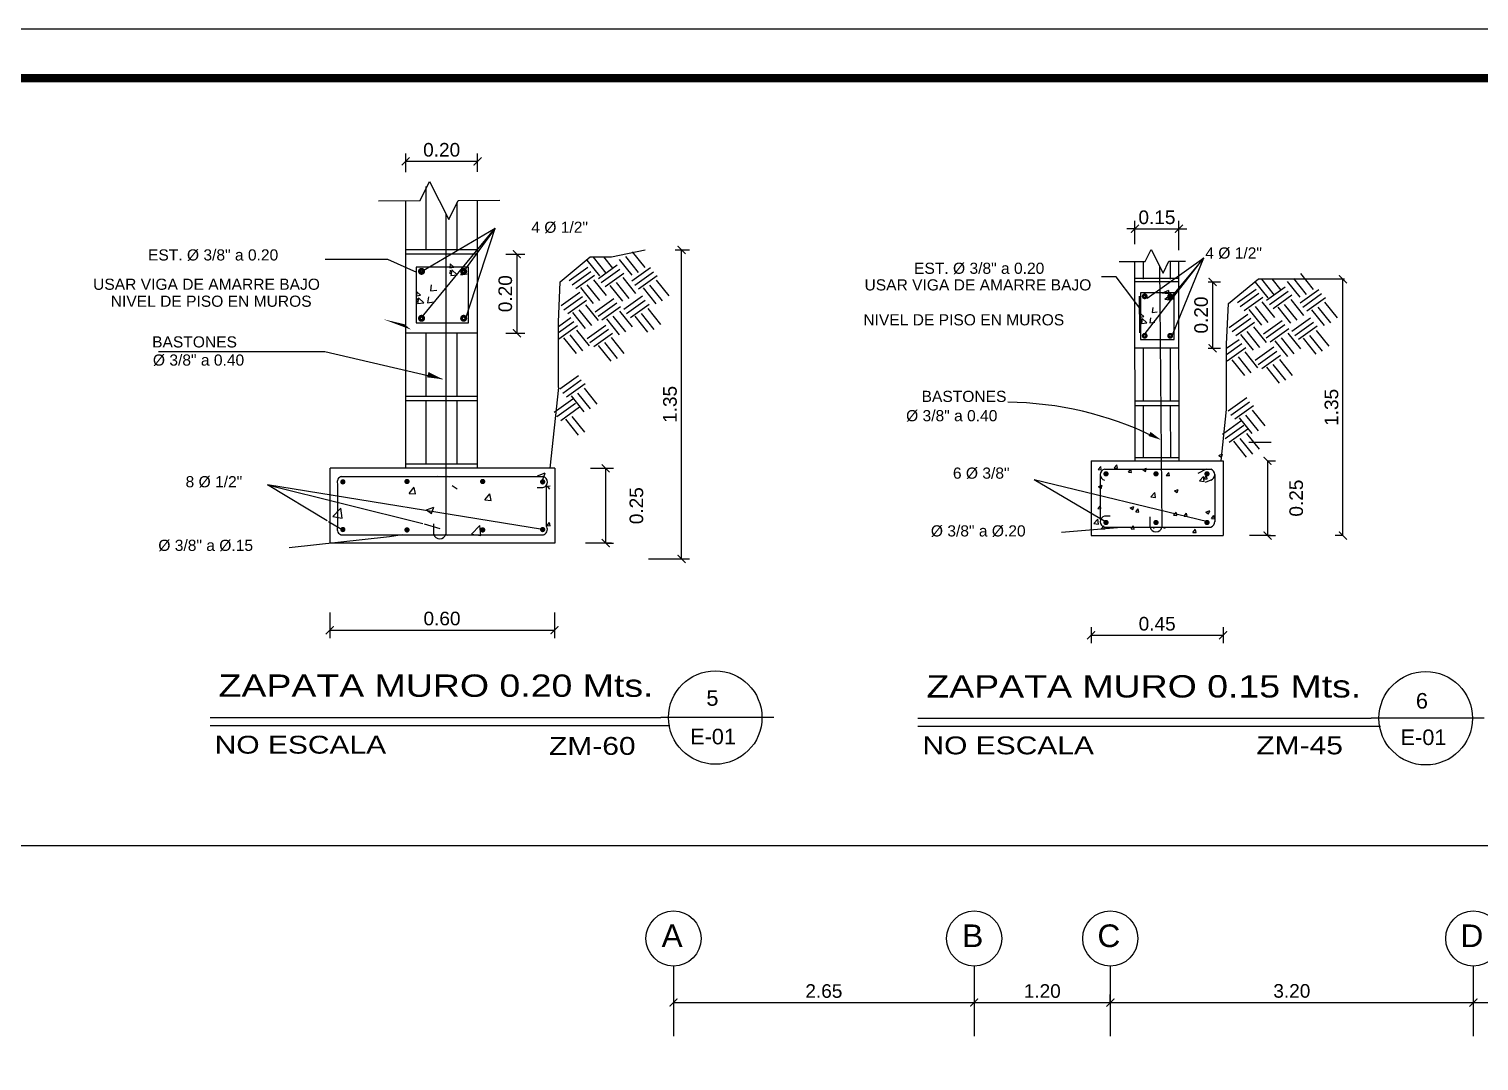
# Model space of a CAD drawing. Header units: feet. Extents: x 317 to 512, y -141 to 162.
# Drawn here: x 408.27 to 421.05, y 90.58 to 99.68 of the extents above; entities that cross this region are included whole.
import ezdxf
from ezdxf.enums import TextEntityAlignment as Align

# ---------------------------------------------------------------- set-up
doc = ezdxf.new("R2010")
doc.units = ezdxf.units.FT
doc.header["$MEASUREMENT"] = 0
for name, color, linetype in [('ACERO', 4, 'Continuous'), ('BORDE', 2, 'Continuous'), ('DIM', 10, 'Continuous'), ('MARCO', 1, 'Continuous'), ('MURO', 7, 'Continuous'), ('SIMBOLOS', 2, 'Continuous'), ('TEXTO', 2, 'Continuous'), ('TEXTOS', 3, 'Continuous'), ('TEXXT', 2, 'Continuous'), ('VENTANA', 8, 'Continuous')]:
    doc.layers.add(name, color=color, linetype=linetype)
doc.styles.add('DAMIAN', font='arial.ttf', dxfattribs={"height": 0.12})
doc.styles.add('RD80', font='arial.ttf', dxfattribs={"height": 0.1})
doc.styles.get("Standard").update_dxf_attribs({"font": 'arial.ttf'})
doc.dimstyles.new('KEILY', dxfattribs={"dimtxt": 0.12, "dimasz": 0.07, "dimexe": 0.07, "dimexo": 0.25, "dimgap": 0.04, "dimtad": 1, "dimzin": 1, "dimdsep": 46, "dimtxsty": 'Standard', "dimblk": 'ARCHTICK', "dimcen": 2.5, "dimclrd": 256, "dimclre": 256, "dimclrt": 7, "dimazin": 0, "dimtfac": 1, "dimtix": 1, "dimtmove": 2, "dimatfit": 1, "dimfxl": 0.35, "dimfxlon": 1, "dimtolj": 1, "dimtzin": 1, "dimarcsym": 0})

# ---------------------------------------------------------------- blocks, each defined once
blk = doc.blocks.new('_ArchTick')
at = {"color": 0, "linetype": 'ByBlock', "const_width": 0.15}
blk.add_lwpolyline([(-0.5, -0.5), (0.5, 0.5)], dxfattribs=at)
blk = doc.blocks.new('*D66')
at = {"layer": 'DEFPOINTS', "color": 0, "linetype": 'Continuous', "transparency": 16777216}
for p in [(410.922, 94.787), (412.903, 94.787), (412.903, 94.38)]:
    blk.add_point(p, dxfattribs=at)
at = {"layer": 'DIM', "linetype": 'Continuous', "lineweight": -2, "transparency": 16777216}
for p, q in [((410.922, 94.537), (410.922, 94.31)), ((412.903, 94.537), (412.903, 94.31)), ((410.922, 94.38), (412.903, 94.38))]:
    blk.add_line(p, q, dxfattribs=at)
at = {"layer": 'DIM', "linetype": 'Continuous', "lineweight": -2, "transparency": 16777216, "xscale": 0.07, "yscale": 0.07, "zscale": 0.07, "rotation": 180}
blk.add_blockref('_ArchTick', (410.922, 94.38), dxfattribs=at)
at = {"layer": 'DIM', "linetype": 'Continuous', "lineweight": -2, "transparency": 16777216, "xscale": 0.07, "yscale": 0.07, "zscale": 0.07}
blk.add_blockref('_ArchTick', (412.903, 94.38), dxfattribs=at)
at = {"layer": 'DIM', "color": 7, "linetype": 'Continuous', "transparency": 16777216, "insert": (411.912, 94.482), "char_height": 0.12, "attachment_point": 5}
blk.add_mtext('\\A1;0.60', dxfattribs=at)
blk = doc.blocks.new('*D67')
at = {"layer": 'DEFPOINTS', "color": 0, "linetype": 'Continuous', "transparency": 16777216}
for p in [(412.225, 97.695), (412.225, 96.998), (412.572, 96.998)]:
    blk.add_point(p, dxfattribs=at)
at = {"layer": 'DIM', "linetype": 'Continuous', "lineweight": -2, "transparency": 16777216}
for p, q in [((412.475, 97.695), (412.642, 97.695)), ((412.572, 97.695), (412.572, 96.998)), ((412.475, 96.998), (412.642, 96.998))]:
    blk.add_line(p, q, dxfattribs=at)
at = {"layer": 'DIM', "linetype": 'Continuous', "lineweight": -2, "transparency": 16777216, "xscale": 0.07, "yscale": 0.07, "zscale": 0.07}
for p, rotation in [((412.572, 97.695), 90), ((412.572, 96.998), 270)]:
    blk.add_blockref('_ArchTick', p, dxfattribs=dict(at, rotation=rotation))
at = {"layer": 'DIM', "color": 7, "linetype": 'Continuous', "transparency": 16777216, "insert": (412.47, 97.346), "char_height": 0.12, "attachment_point": 5, "rotation": 90}
blk.add_mtext('\\A1;0.20', dxfattribs=at)
blk = doc.blocks.new('*D68')
at = {"layer": 'DEFPOINTS', "color": 0, "linetype": 'Continuous', "transparency": 16777216}
for p in [(412.225, 98.513), (411.592, 98.167), (412.225, 98.169)]:
    blk.add_point(p, dxfattribs=at)
at = {"layer": 'DIM', "linetype": 'Continuous', "lineweight": -2, "transparency": 16777216}
for p, q in [((411.592, 98.417), (411.592, 98.583)), ((412.225, 98.419), (412.225, 98.583)), ((411.592, 98.513), (412.225, 98.513))]:
    blk.add_line(p, q, dxfattribs=at)
at = {"layer": 'DIM', "linetype": 'Continuous', "lineweight": -2, "transparency": 16777216, "xscale": 0.07, "yscale": 0.07, "zscale": 0.07, "rotation": 180}
blk.add_blockref('_ArchTick', (411.592, 98.513), dxfattribs=at)
at = {"layer": 'DIM', "linetype": 'Continuous', "lineweight": -2, "transparency": 16777216, "xscale": 0.07, "yscale": 0.07, "zscale": 0.07}
blk.add_blockref('_ArchTick', (412.225, 98.513), dxfattribs=at)
at = {"layer": 'DIM', "color": 7, "linetype": 'Continuous', "transparency": 16777216, "insert": (411.909, 98.614), "char_height": 0.12, "attachment_point": 5}
blk.add_mtext('\\A1;0.20', dxfattribs=at)
blk = doc.blocks.new('*D69')
at = {"layer": 'DEFPOINTS', "color": 0, "linetype": 'Continuous', "transparency": 16777216}
for p in [(413.717, 97.732), (414.023, 97.732), (413.481, 95.008)]:
    blk.add_point(p, dxfattribs=at)
at = {"layer": 'DIM', "linetype": 'Continuous', "lineweight": -2, "transparency": 16777216}
for p, q in [((413.967, 97.732), (414.093, 97.732)), ((414.023, 95.008), (414.023, 97.732)), ((413.731, 95.008), (414.093, 95.008))]:
    blk.add_line(p, q, dxfattribs=at)
at = {"layer": 'DIM', "linetype": 'Continuous', "lineweight": -2, "transparency": 16777216, "xscale": 0.07, "yscale": 0.07, "zscale": 0.07}
for p, rotation in [((414.023, 97.732), 90), ((414.023, 95.008), 270)]:
    blk.add_blockref('_ArchTick', p, dxfattribs=dict(at, rotation=rotation))
at = {"layer": 'DIM', "color": 7, "linetype": 'Continuous', "transparency": 16777216, "insert": (413.922, 96.37), "char_height": 0.12, "attachment_point": 5, "rotation": 90}
blk.add_mtext('\\A1;1.35', dxfattribs=at)
blk = doc.blocks.new('*D70')
at = {"layer": 'DEFPOINTS', "color": 0, "linetype": 'Continuous', "transparency": 16777216}
for p in [(412.971, 95.807), (413.355, 95.807), (413.187, 95.148)]:
    blk.add_point(p, dxfattribs=at)
at = {"layer": 'DIM', "linetype": 'Continuous', "lineweight": -2, "transparency": 16777216}
for p, q in [((413.221, 95.807), (413.425, 95.807)), ((413.355, 95.148), (413.355, 95.807)), ((413.355, 95.148), (413.425, 95.148))]:
    blk.add_line(p, q, dxfattribs=at)
at = {"layer": 'DIM', "linetype": 'Continuous', "lineweight": -2, "transparency": 16777216, "xscale": 0.07, "yscale": 0.07, "zscale": 0.07}
for p, rotation in [((413.355, 95.807), 90), ((413.355, 95.148), 270)]:
    blk.add_blockref('_ArchTick', p, dxfattribs=dict(at, rotation=rotation))
at = {"layer": 'DIM', "color": 7, "linetype": 'Continuous', "transparency": 16777216, "insert": (413.626, 95.477), "char_height": 0.12, "attachment_point": 5, "rotation": 90}
blk.add_mtext('\\A1;0.25', dxfattribs=at)
blk = doc.blocks.new('*D71')
at = {"layer": 'DEFPOINTS', "color": 0, "linetype": 'Continuous', "transparency": 16777216}
for p in [(419.854, 97.474), (419.886, 97.474), (419.886, 95.214)]:
    blk.add_point(p, dxfattribs=at)
at = {"layer": 'DIM', "linetype": 'Continuous', "lineweight": -2, "transparency": 16777216}
for p, q in [((419.854, 97.474), (419.784, 97.474)), ((419.854, 95.214), (419.854, 97.474)), ((419.854, 95.214), (419.784, 95.214))]:
    blk.add_line(p, q, dxfattribs=at)
at = {"layer": 'DIM', "linetype": 'Continuous', "lineweight": -2, "transparency": 16777216, "xscale": 0.07, "yscale": 0.07, "zscale": 0.07}
for p, rotation in [((419.854, 97.474), 90), ((419.854, 95.214), 270)]:
    blk.add_blockref('_ArchTick', p, dxfattribs=dict(at, rotation=rotation))
at = {"layer": 'DIM', "color": 7, "linetype": 'Continuous', "transparency": 16777216, "insert": (419.753, 96.344), "char_height": 0.12, "attachment_point": 5, "rotation": 90}
blk.add_mtext('\\A1;1.35', dxfattribs=at)
blk = doc.blocks.new('*D72')
at = {"layer": 'DEFPOINTS', "color": 0, "linetype": 'Continuous', "transparency": 16777216}
for p in [(417.634, 94.657), (418.798, 94.657), (418.798, 94.335)]:
    blk.add_point(p, dxfattribs=at)
at = {"layer": 'DIM', "linetype": 'Continuous', "lineweight": -2, "transparency": 16777216}
for p, q in [((417.634, 94.407), (417.634, 94.265)), ((417.634, 94.335), (418.798, 94.335)), ((418.798, 94.407), (418.798, 94.265))]:
    blk.add_line(p, q, dxfattribs=at)
at = {"layer": 'DIM', "linetype": 'Continuous', "lineweight": -2, "transparency": 16777216, "xscale": 0.07, "yscale": 0.07, "zscale": 0.07, "rotation": 180}
blk.add_blockref('_ArchTick', (417.634, 94.335), dxfattribs=at)
at = {"layer": 'DIM', "linetype": 'Continuous', "lineweight": -2, "transparency": 16777216, "xscale": 0.07, "yscale": 0.07, "zscale": 0.07}
blk.add_blockref('_ArchTick', (418.798, 94.335), dxfattribs=at)
at = {"layer": 'DIM', "color": 7, "linetype": 'Continuous', "transparency": 16777216, "insert": (418.216, 94.436), "char_height": 0.12, "attachment_point": 5}
blk.add_mtext('\\A1;0.45', dxfattribs=at)
blk = doc.blocks.new('*D73')
at = {"layer": 'DEFPOINTS', "color": 0, "transparency": 16777216}
for p in [(418.981, 95.873), (418.967, 95.214), (419.189, 95.214)]:
    blk.add_point(p, dxfattribs=at)
at = {"layer": 'DIM', "lineweight": -2, "transparency": 16777216}
for p, q in [((419.189, 95.873), (419.259, 95.873)), ((419.189, 95.873), (419.189, 95.214)), ((419.189, 95.214), (419.259, 95.214))]:
    blk.add_line(p, q, dxfattribs=at)
at = {"layer": 'DIM', "lineweight": -2, "transparency": 16777216, "xscale": 0.07, "yscale": 0.07, "zscale": 0.07}
for p, rotation in [((419.189, 95.873), 90), ((419.189, 95.214), 270)]:
    blk.add_blockref('_ArchTick', p, dxfattribs=dict(at, rotation=rotation))
at = {"layer": 'DIM', "color": 7, "transparency": 16777216, "insert": (419.442, 95.544), "char_height": 0.12, "attachment_point": 5, "rotation": 90}
blk.add_mtext('\\A1;0.25', dxfattribs=at)
blk = doc.blocks.new('*D74')
at = {"layer": 'DEFPOINTS', "color": 0, "linetype": 'Continuous', "transparency": 16777216}
for p in [(418.417, 97.45), (418.417, 96.866), (418.705, 96.866)]:
    blk.add_point(p, dxfattribs=at)
at = {"layer": 'DIM', "linetype": 'Continuous', "lineweight": -2, "transparency": 16777216}
for p, q in [((418.667, 97.45), (418.775, 97.45)), ((418.705, 97.45), (418.705, 96.866)), ((418.667, 96.866), (418.775, 96.866))]:
    blk.add_line(p, q, dxfattribs=at)
at = {"layer": 'DIM', "linetype": 'Continuous', "lineweight": -2, "transparency": 16777216, "xscale": 0.07, "yscale": 0.07, "zscale": 0.07}
for p, rotation in [((418.705, 97.45), 90), ((418.705, 96.866), 270)]:
    blk.add_blockref('_ArchTick', p, dxfattribs=dict(at, rotation=rotation))
at = {"layer": 'DIM', "color": 7, "linetype": 'Continuous', "transparency": 16777216, "insert": (418.604, 97.158), "char_height": 0.12, "attachment_point": 5, "rotation": 90}
blk.add_mtext('\\A1;0.20', dxfattribs=at)
blk = doc.blocks.new('*D75')
at = {"layer": 'DEFPOINTS', "color": 0, "linetype": 'Continuous', "transparency": 16777216}
for p in [(418.408, 97.918), (418.02, 97.533), (418.408, 97.481)]:
    blk.add_point(p, dxfattribs=at)
at = {"layer": 'DIM', "linetype": 'Continuous', "lineweight": -2, "transparency": 16777216}
for p, q in [((418.02, 97.918), (417.95, 97.918)), ((418.02, 97.783), (418.02, 97.988)), ((418.02, 97.918), (418.408, 97.918)), ((418.408, 97.731), (418.408, 97.988)), ((418.408, 97.918), (418.478, 97.918))]:
    blk.add_line(p, q, dxfattribs=at)
at = {"layer": 'DIM', "linetype": 'Continuous', "lineweight": -2, "transparency": 16777216, "xscale": 0.07, "yscale": 0.07, "zscale": 0.07}
blk.add_blockref('_ArchTick', (418.02, 97.918), dxfattribs=at)
at = {"layer": 'DIM', "linetype": 'Continuous', "lineweight": -2, "transparency": 16777216, "xscale": 0.07, "yscale": 0.07, "zscale": 0.07, "rotation": 180}
blk.add_blockref('_ArchTick', (418.408, 97.918), dxfattribs=at)
at = {"layer": 'DIM', "color": 7, "linetype": 'Continuous', "transparency": 16777216, "insert": (418.214, 98.019), "char_height": 0.12, "attachment_point": 5}
blk.add_mtext('\\A1;0.15', dxfattribs=at)
blk = doc.blocks.new('FLE')
at = {"layer": 'DIM', "linetype": 'Continuous'}
for p, q in [((-0.275, 0.368), (-0.443, 0.368)), ((-0.075, 0.1), (-0.275, 0.368))]:
    blk.add_line(p, q, dxfattribs=at)
at = {"layer": 'DIM', "color": 4, "linetype": 'Continuous'}
blk.add_line((0, 0), (-0.075, 0.1), dxfattribs=at)
blk = doc.blocks.new('*D98')
at = {"layer": 'DEFPOINTS', "color": 0, "transparency": 16777216}
for p in [(413.953, 91.11), (416.603, 91.11), (416.603, 91.097)]:
    blk.add_point(p, dxfattribs=at)
at = {"layer": 'DIM', "lineweight": -2, "transparency": 16777216}
for p, q in [((413.953, 91.097), (413.953, 91.027)), ((413.953, 91.097), (416.603, 91.097)), ((416.603, 91.097), (416.603, 91.027))]:
    blk.add_line(p, q, dxfattribs=at)
at = {"layer": 'DIM', "lineweight": -2, "transparency": 16777216, "xscale": 0.07, "yscale": 0.07, "zscale": 0.07, "rotation": 180}
blk.add_blockref('_ArchTick', (413.953, 91.097), dxfattribs=at)
at = {"layer": 'DIM', "lineweight": -2, "transparency": 16777216, "xscale": 0.07, "yscale": 0.07, "zscale": 0.07}
blk.add_blockref('_ArchTick', (416.603, 91.097), dxfattribs=at)
at = {"layer": 'DIM', "color": 7, "transparency": 16777216, "insert": (415.278, 91.198), "char_height": 0.12, "attachment_point": 5}
blk.add_mtext('\\A1;2.65', dxfattribs=at)
blk = doc.blocks.new('*D99')
at = {"layer": 'DEFPOINTS', "color": 0, "transparency": 16777216}
for p in [(416.603, 91.11), (417.803, 91.097), (417.803, 91.097)]:
    blk.add_point(p, dxfattribs=at)
at = {"layer": 'DIM', "lineweight": -2, "transparency": 16777216}
for p, q in [((417.803, 91.097), (417.803, 91.167)), ((416.603, 91.097), (416.603, 91.027)), ((416.603, 91.097), (417.803, 91.097))]:
    blk.add_line(p, q, dxfattribs=at)
at = {"layer": 'DIM', "lineweight": -2, "transparency": 16777216, "xscale": 0.07, "yscale": 0.07, "zscale": 0.07, "rotation": 180}
blk.add_blockref('_ArchTick', (416.603, 91.097), dxfattribs=at)
at = {"layer": 'DIM', "lineweight": -2, "transparency": 16777216, "xscale": 0.07, "yscale": 0.07, "zscale": 0.07}
blk.add_blockref('_ArchTick', (417.803, 91.097), dxfattribs=at)
at = {"layer": 'DIM', "color": 7, "transparency": 16777216, "insert": (417.203, 91.198), "char_height": 0.12, "attachment_point": 5}
blk.add_mtext('\\A1;1.20', dxfattribs=at)
blk = doc.blocks.new('*D100')
at = {"layer": 'DEFPOINTS', "color": 0, "transparency": 16777216}
for p in [(417.803, 91.097), (421.003, 91.097), (421.003, 91.097)]:
    blk.add_point(p, dxfattribs=at)
at = {"layer": 'DIM', "lineweight": -2, "transparency": 16777216}
for p, q in [((417.803, 91.097), (417.803, 91.167)), ((421.003, 91.097), (421.003, 91.167)), ((417.803, 91.097), (421.003, 91.097))]:
    blk.add_line(p, q, dxfattribs=at)
at = {"layer": 'DIM', "lineweight": -2, "transparency": 16777216, "xscale": 0.07, "yscale": 0.07, "zscale": 0.07, "rotation": 180}
blk.add_blockref('_ArchTick', (417.803, 91.097), dxfattribs=at)
at = {"layer": 'DIM', "lineweight": -2, "transparency": 16777216, "xscale": 0.07, "yscale": 0.07, "zscale": 0.07}
blk.add_blockref('_ArchTick', (421.003, 91.097), dxfattribs=at)
at = {"layer": 'DIM', "color": 7, "transparency": 16777216, "insert": (419.403, 91.199), "char_height": 0.12, "attachment_point": 5}
blk.add_mtext('\\A1;3.20', dxfattribs=at)
blk = doc.blocks.new('*D101')
at = {"layer": 'DEFPOINTS', "color": 0, "transparency": 16777216}
for p in [(421.003, 91.097), (423.803, 91.097), (423.803, 91.097)]:
    blk.add_point(p, dxfattribs=at)
at = {"layer": 'DIM', "lineweight": -2, "transparency": 16777216}
for p, q in [((421.003, 91.097), (421.003, 91.167)), ((423.803, 91.097), (423.803, 91.167)), ((421.003, 91.097), (423.803, 91.097))]:
    blk.add_line(p, q, dxfattribs=at)
at = {"layer": 'DIM', "lineweight": -2, "transparency": 16777216, "xscale": 0.07, "yscale": 0.07, "zscale": 0.07, "rotation": 180}
blk.add_blockref('_ArchTick', (421.003, 91.097), dxfattribs=at)
at = {"layer": 'DIM', "lineweight": -2, "transparency": 16777216, "xscale": 0.07, "yscale": 0.07, "zscale": 0.07}
blk.add_blockref('_ArchTick', (423.803, 91.097), dxfattribs=at)
at = {"layer": 'DIM', "color": 7, "transparency": 16777216, "insert": (422.403, 91.198), "char_height": 0.12, "attachment_point": 5}
blk.add_mtext('\\A1;2.80', dxfattribs=at)

msp = doc.modelspace()

# ---------------------------------------------------------------- linework, layer by layer
at = {"color": 15, "linetype": 'Continuous'}
for p, q in [((418.75948, 95.92056), (418.79206, 95.93307)), ((418.75948, 95.92056), (418.78262, 95.90495)), ((418.78265, 95.90473), (418.79208, 95.93285)), ((411.87163, 95.73802), (411.87575, 95.73373)), ((411.87625, 95.73802), (411.87578, 95.73391)), ((411.96038, 95.73802), (411.97454, 95.73259)), ((411.97282, 95.73802), (411.97457, 95.7328)), ((412.75494, 95.7408), (412.82009, 95.76581)), ((412.80128, 95.70914), (412.82015, 95.76537)), ((417.69578, 95.79606), (417.71821, 95.82279)), ((417.69578, 95.79606), (417.72359, 95.79362)), ((417.72362, 95.7934), (417.71824, 95.82257)), ((417.83769, 95.81057), (417.86012, 95.8373)), ((417.83769, 95.81057), (417.8655, 95.80814)), ((417.86552, 95.80792), (417.86014, 95.83708)), ((417.9622, 95.77359), (417.98463, 95.80032)), ((417.9622, 95.77359), (417.99001, 95.77115)), ((417.99004, 95.77093), (417.98466, 95.8001)), ((418.09083, 95.79564), (418.12341, 95.80815)), ((418.09083, 95.79564), (418.11398, 95.78003)), ((418.114, 95.77981), (418.12344, 95.80793)), ((418.29591, 95.74439), (418.31834, 95.77112)), ((418.29591, 95.74439), (418.32372, 95.74196)), ((418.32375, 95.74174), (418.31837, 95.7709)), ((418.58776, 95.69775), (418.624, 95.73552)), ((418.62916, 95.69115), (418.62402, 95.73533)), ((418.62963, 95.71519), (418.65206, 95.74192)), ((418.65747, 95.71254), (418.65209, 95.7417)), ((411.62125, 95.58604), (411.66611, 95.6395)), ((411.67693, 95.58073), (411.66617, 95.63906)), ((412.00022, 95.65594), (412.04651, 95.62472)), ((412.83788, 95.6508), (412.86569, 95.65323)), ((412.83788, 95.6508), (412.86031, 95.62407)), ((417.69991, 95.64558), (417.73248, 95.65808)), ((417.69991, 95.64558), (417.72305, 95.62997)), ((417.72308, 95.62975), (417.73251, 95.65787)), ((418.36855, 95.60832), (418.40113, 95.62082)), ((418.36855, 95.60832), (418.3917, 95.59271)), ((418.39172, 95.59249), (418.40116, 95.6206)), ((418.58776, 95.69775), (418.62914, 95.69133)), ((418.62963, 95.71519), (418.65744, 95.71276)), ((411.62125, 95.58604), (411.67687, 95.58117)), ((412.28868, 95.52764), (412.33354, 95.58111)), ((412.28868, 95.52764), (412.3443, 95.52278)), ((412.34436, 95.52234), (412.3336, 95.58066)), ((417.69304, 95.45281), (417.71547, 95.47954)), ((417.72088, 95.45016), (417.7155, 95.47933)), ((418.15933, 95.55506), (418.19557, 95.59283)), ((418.15933, 95.55506), (418.20071, 95.54864)), ((418.20074, 95.54846), (418.1956, 95.59264)), ((410.94822, 95.38105), (411.0207, 95.45659)), ((410.94822, 95.38105), (411.03098, 95.36822)), ((411.03103, 95.36784), (411.02075, 95.45622)), ((411.77381, 95.44067), (411.83897, 95.46569)), ((411.77381, 95.44067), (411.8201, 95.40945)), ((411.82015, 95.40902), (411.83902, 95.46525)), ((417.65634, 95.32153), (417.69258, 95.3593)), ((417.69775, 95.31493), (417.69261, 95.35912)), ((417.69304, 95.45281), (417.72085, 95.45038)), ((417.97763, 95.45825), (418.0102, 95.47076)), ((417.97763, 95.45825), (418.00077, 95.44264)), ((418.0008, 95.44243), (418.01023, 95.47054)), ((418.02675, 95.42362), (418.04918, 95.45035)), ((418.02675, 95.42362), (418.05456, 95.42118)), ((418.05459, 95.42096), (418.04921, 95.45013)), ((418.36047, 95.39442), (418.3829, 95.42115)), ((418.36047, 95.39442), (418.38828, 95.39199)), ((418.38831, 95.39177), (418.38293, 95.42093)), ((418.45348, 95.38349), (418.47591, 95.41022)), ((418.45348, 95.38349), (418.48129, 95.38106)), ((418.48132, 95.38084), (418.47594, 95.41)), ((418.64627, 95.42099), (418.67885, 95.4335)), ((418.64627, 95.42099), (418.66942, 95.40538)), ((418.66944, 95.40516), (418.67888, 95.43328)), ((418.69419, 95.36522), (418.71662, 95.39195)), ((418.69419, 95.36522), (418.722, 95.36279)), ((418.72202, 95.36257), (418.71664, 95.39174)), ((412.17275, 95.22703), (412.24523, 95.30257)), ((412.17275, 95.22703), (412.25551, 95.2142)), ((412.25556, 95.21382), (412.24528, 95.3022)), ((412.83788, 95.30335), (412.86031, 95.33008)), ((412.83788, 95.30335), (412.86569, 95.30091)), ((412.86571, 95.30069), (412.86033, 95.32986)), ((417.65634, 95.32153), (417.69772, 95.31512)), ((417.72328, 95.27251), (417.74571, 95.29924)), ((417.72328, 95.27251), (417.75109, 95.27008)), ((417.75112, 95.26986), (417.74574, 95.29903)), ((417.98575, 95.27251), (418.00818, 95.29924)), ((417.98575, 95.27251), (418.01356, 95.27008)), ((418.01359, 95.26986), (418.00821, 95.29903)), ((418.18501, 95.278), (418.18913, 95.28229)), ((418.18964, 95.278), (418.18916, 95.28211)), ((418.27376, 95.278), (418.28792, 95.28343)), ((418.2862, 95.278), (418.28795, 95.28322)), ((418.53088, 95.24225), (418.55331, 95.26898)), ((418.53088, 95.24225), (418.55869, 95.23981)), ((418.55871, 95.23959), (418.55333, 95.26876)), ((411.87163, 95.21612), (411.87575, 95.22042)), ((411.87625, 95.21612), (411.87578, 95.22023)), ((411.96038, 95.21612), (411.97454, 95.22156)), ((411.97282, 95.21612), (411.97457, 95.22134))]:
    msp.add_line(p, q, dxfattribs=at)
at = {"layer": 'ACERO', "color": 4, "linetype": 'Continuous'}
for p, q in [((411.94463, 98.05361), (411.94463, 95.22641)), ((418.23515, 97.59085), (418.25801, 95.28829)), ((417.71672, 95.35421), (417.71672, 95.74485)), ((417.75215, 95.79862), (418.68804, 95.79862)), ((418.64841, 95.79862), (418.5746, 95.76245)), ((418.72353, 95.75078), (418.72353, 95.33359)), ((410.99049, 95.67015), (410.99049, 95.28476)), ((412.75195, 95.63804), (412.80212, 95.63804)), ((412.83443, 95.29276), (412.83443, 95.66262)), ((418.68804, 95.70294), (418.64007, 95.68037)), ((417.80232, 95.38398), (417.75215, 95.38398)), ((418.15318, 95.28829), (418.15318, 95.38042)), ((411.8398, 95.22641), (411.8398, 95.31854)), ((417.75215, 95.28829), (418.68804, 95.28829))]:
    msp.add_line(p, q, dxfattribs=at)
at = {"layer": 'ACERO', "color": 3, "linetype": 'Continuous'}
for points in [[(411.68537, 97.57966), (411.68537, 97.08808), (412.1468, 97.08808), (412.1468, 97.57966)], [(418.06776, 97.35362), (418.06776, 96.9409), (418.36729, 96.9409), (418.36729, 97.35362)]]:
    msp.add_lwpolyline(points, close=True, dxfattribs=at)
at = {"layer": 'ACERO', "color": 4, "linetype": 'Continuous', "const_width": 0.02326}
for points in [[(417.75343, 95.75808, -1), (417.77669, 95.75808, -1)], [(418.19394, 95.75808, -1), (418.2172, 95.75808, -1)], [(418.64382, 95.75808, -1), (418.66708, 95.75808, -1)], [(411.02627, 95.68719, -1), (411.04954, 95.68719, -1)], [(411.59181, 95.69058, -1), (411.61507, 95.69058, -1)], [(412.25892, 95.69058, -1), (412.28218, 95.69058, -1)], [(412.78751, 95.68719, -1), (412.81077, 95.68719, -1)], [(417.75343, 95.32883, 1), (417.77669, 95.32883, 1)], [(418.19394, 95.32883, 1), (418.2172, 95.32883, 1)], [(418.64382, 95.32883, 1), (418.66708, 95.32883, 1)], [(411.02627, 95.26695, 1), (411.04954, 95.26695, 1)], [(411.59181, 95.26357, 1), (411.61507, 95.26357, 1)], [(412.25892, 95.26357, 1), (412.28218, 95.26357, 1)], [(412.78751, 95.26695, 1), (412.81077, 95.26695, 1)]]:
    msp.add_lwpolyline(points, format="xyb", close=True, dxfattribs=at)
at = {"layer": 'ACERO', "color": 4, "linetype": 'Continuous'}
for points in [[(411.02038, 95.73373), (411.02038, 95.73373), (412.8058, 95.73373), (412.8058, 95.73373)], [(411.02038, 95.22042), (411.02038, 95.22042), (412.8058, 95.22042), (412.8058, 95.22042)]]:
    msp.add_lwpolyline(points, dxfattribs=at)
for centre, radius, start, end in [((417.76212, 95.75078), 0.04887, 101.773207, 258.226793), ((418.67353, 95.75078), 0.05, 286.868043, 73.131957), ((411.03677, 95.68588), 0.04887, 101.773207, 198.778992), ((412.79214, 95.68588), 0.04887, 281.773207, 78.226793), ((417.76212, 95.33613), 0.04887, 101.773207, 258.226793), ((411.03677, 95.26826), 0.04887, 159.593417, 258.226793), ((411.89221, 95.23778), 0.05364, 192.237182, 347.762818), ((412.79214, 95.26826), 0.04887, 281.773207, 27.553742), ((418.2056, 95.29966), 0.05364, 192.237182, 347.762818), ((418.67353, 95.33613), 0.05, 286.868043, 2.646208)]:
    msp.add_arc(centre, radius, start, end, dxfattribs=at)
at = {"layer": 'BORDE', "linetype": 'Continuous'}
for p, q in [((411.5923, 95.80663), (411.5923, 98.16672)), ((411.77097, 97.73206), (411.77097, 98.29037)), ((412.22507, 95.80663), (412.22507, 98.16933)), ((412.0464, 97.73206), (412.0464, 98.15251)), ((412.22507, 97.73206), (411.5923, 97.73206)), ((412.22507, 97.69483), (411.5923, 97.69483)), ((418.02052, 97.48062), (418.02052, 97.62996)), ((418.09528, 97.47541), (418.09489, 97.63036)), ((418.33411, 97.47541), (418.33372, 97.6317)), ((418.40824, 97.48062), (418.40824, 97.63234)), ((418.02208, 95.87303), (418.02052, 97.48062)), ((418.40824, 97.48062), (418.02052, 97.48062)), ((418.40827, 97.4496), (418.02054, 97.4496)), ((418.4098, 95.87301), (418.40824, 97.48062)), ((412.22507, 96.99771), (411.5923, 96.99771)), ((411.77097, 96.4394), (411.77097, 96.99771)), ((412.0464, 96.4394), (412.0464, 96.99771)), ((418.40902, 96.8656), (418.02208, 96.8656)), ((418.09528, 96.40183), (418.09412, 96.8656)), ((418.33411, 96.40183), (418.33296, 96.8656)), ((412.22507, 96.4394), (411.5923, 96.4394)), ((412.22507, 96.40217), (411.5923, 96.40217)), ((411.77097, 95.84386), (411.77097, 96.40217)), ((412.0464, 95.84386), (412.0464, 96.40217)), ((418.02166, 96.40183), (418.40939, 96.40183)), ((418.0217, 96.35952), (418.40942, 96.35952)), ((418.09652, 95.90172), (418.09538, 96.35952)), ((418.33536, 95.90164), (418.33422, 96.35952)), ((417.63436, 95.87302), (418.79752, 95.87302)), ((417.63436, 95.87302), (417.63436, 95.21389)), ((418.02206, 95.90168), (418.40978, 95.90168)), ((418.79752, 95.87302), (418.79752, 95.21389)), ((412.90777, 95.80663), (410.92618, 95.80663)), ((410.92618, 95.14751), (410.92618, 95.80663)), ((412.22507, 95.84386), (411.5923, 95.84386)), ((412.90777, 95.80663), (412.90777, 95.14751)), ((412.90777, 95.14751), (410.92618, 95.14751)), ((417.63436, 95.21389), (418.79752, 95.21389))]:
    msp.add_line(p, q, dxfattribs=at)
at = {"layer": 'BORDE', "color": 15, "linetype": 'Continuous'}
for p, q in [((412.95415, 97.452), (413.21882, 97.66982)), ((413.21882, 97.66982), (413.40564, 97.66982)), ((413.24527, 97.66705), (413.35695, 97.52754)), ((413.33674, 97.66982), (413.41589, 97.57094)), ((413.40564, 97.66982), (413.70144, 97.73206)), ((413.52945, 97.67262), (413.64113, 97.53311)), ((413.5884, 97.71602), (413.70008, 97.57651)), ((413.19823, 97.57734), (413.03381, 97.45953)), ((413.22305, 97.54013), (413.05863, 97.42232)), ((413.18943, 97.64225), (413.30111, 97.50273)), ((413.45518, 97.59621), (413.29076, 97.4784)), ((413.48, 97.55901), (413.31558, 97.4412)), ((413.51412, 97.5249), (413.3497, 97.40709)), ((413.47361, 97.64782), (413.58529, 97.5083)), ((413.75051, 97.57394), (413.58609, 97.45612)), ((413.77533, 97.53673), (413.61091, 97.41892)), ((412.93858, 97.09414), (412.95415, 97.452)), ((413.25718, 97.50603), (413.09276, 97.38822)), ((413.13309, 97.40062), (413.24477, 97.26111)), ((413.18893, 97.42542), (413.30061, 97.28591)), ((413.24787, 97.46883), (413.35955, 97.32932)), ((413.39003, 97.41949), (413.50171, 97.27998)), ((413.44587, 97.4443), (413.55755, 97.30478)), ((413.50481, 97.4877), (413.61649, 97.34819)), ((413.80945, 97.50263), (413.64503, 97.38482)), ((413.68536, 97.39722), (413.79704, 97.25771)), ((413.7412, 97.42202), (413.85288, 97.28251)), ((413.80015, 97.46543), (413.91183, 97.32591)), ((418.84391, 97.25875), (419.10857, 97.47657)), ((419.07918, 97.449), (419.19086, 97.30949)), ((419.10857, 97.47657), (419.86824, 97.47657)), ((419.13502, 97.4738), (419.2467, 97.33429)), ((419.34493, 97.40296), (419.18051, 97.28515)), ((419.22649, 97.47657), (419.30564, 97.37769)), ((419.36337, 97.45457), (419.47505, 97.31505)), ((419.41921, 97.47937), (419.53089, 97.33986)), ((419.47815, 97.52277), (419.58983, 97.38326)), ((413.12641, 97.35675), (412.96199, 97.23894)), ((413.15123, 97.31955), (412.98681, 97.20174)), ((413.18535, 97.28545), (413.02093, 97.16763)), ((413.42732, 97.30106), (413.2629, 97.18325)), ((413.67807, 97.32334), (413.51365, 97.20553)), ((413.70289, 97.28614), (413.53847, 97.16832)), ((419.08799, 97.38409), (418.92357, 97.26628)), ((419.1128, 97.34689), (418.94839, 97.22908)), ((419.14693, 97.31278), (418.98251, 97.19497)), ((419.13762, 97.27558), (419.2493, 97.13607)), ((419.36975, 97.36576), (419.20533, 97.24795)), ((419.40387, 97.33166), (419.23946, 97.21384)), ((419.39457, 97.29445), (419.50625, 97.15494)), ((419.64026, 97.38069), (419.47584, 97.26288)), ((419.66508, 97.34348), (419.50066, 97.22567)), ((419.69921, 97.30938), (419.53479, 97.19157)), ((419.6899, 97.27218), (419.80158, 97.13266)), ((413.06126, 97.18004), (413.17294, 97.04052)), ((413.1171, 97.20484), (413.22878, 97.06533)), ((413.17605, 97.24824), (413.28773, 97.10873)), ((413.45213, 97.26386), (413.28771, 97.14605)), ((413.48626, 97.22976), (413.32184, 97.11195)), ((413.41801, 97.14915), (413.52969, 97.00964)), ((413.47695, 97.19255), (413.58863, 97.05304)), ((413.73701, 97.25203), (413.57259, 97.13422)), ((413.61292, 97.14662), (413.7246, 97.00711)), ((413.66876, 97.17142), (413.78044, 97.03191)), ((413.72771, 97.21483), (413.83939, 97.07532)), ((418.82834, 96.9009), (418.84391, 97.25875)), ((419.01616, 97.1635), (418.85175, 97.04569)), ((419.02284, 97.20737), (419.13452, 97.06786)), ((419.07868, 97.23218), (419.19036, 97.09266)), ((419.27978, 97.22625), (419.39146, 97.08673)), ((419.33562, 97.25105), (419.4473, 97.11154)), ((419.57512, 97.20397), (419.6868, 97.06446)), ((419.63096, 97.22877), (419.74264, 97.08926)), ((413.0484, 97.134), (412.93858, 97.05531)), ((413.07322, 97.0968), (412.93858, 97.00033)), ((412.93858, 96.51847), (412.93858, 97.09414)), ((413.10734, 97.06269), (412.94292, 96.94488)), ((413.09803, 97.02549), (413.20971, 96.88598)), ((413.35488, 97.06717), (413.19046, 96.94936)), ((413.37969, 97.02997), (413.21527, 96.91216)), ((413.36217, 97.12435), (413.47385, 96.98484)), ((419.04098, 97.1263), (418.87656, 97.00849)), ((419.07511, 97.0922), (418.91069, 96.97439)), ((419.0658, 97.05499), (419.17748, 96.91548)), ((419.31707, 97.10782), (419.15265, 96.99001)), ((419.34189, 97.07061), (419.17747, 96.9528)), ((419.37601, 97.03651), (419.21159, 96.9187)), ((419.56782, 97.13009), (419.4034, 97.01228)), ((419.59264, 97.09289), (419.42822, 96.97508)), ((419.62677, 97.05878), (419.46235, 96.94097)), ((419.61746, 97.02158), (419.72914, 96.88207)), ((412.98325, 96.95728), (413.09493, 96.81777)), ((413.03909, 96.98209), (413.15077, 96.84257)), ((413.41382, 96.99587), (413.2494, 96.87806)), ((413.28973, 96.89046), (413.40141, 96.75095)), ((413.34557, 96.91526), (413.45725, 96.77575)), ((413.40451, 96.95866), (413.51619, 96.81915)), ((418.93815, 96.94075), (418.82834, 96.86206)), ((418.96297, 96.90355), (418.82834, 96.80708)), ((418.82834, 96.32522), (418.82834, 96.9009)), ((418.95102, 96.98679), (419.0627, 96.84727)), ((419.00686, 97.01159), (419.11854, 96.87208)), ((419.25192, 96.9311), (419.3636, 96.79159)), ((419.30776, 96.9559), (419.41944, 96.81639)), ((419.36671, 96.99931), (419.47839, 96.85979)), ((419.50268, 96.95337), (419.61436, 96.81386)), ((419.55852, 96.97818), (419.6702, 96.83866)), ((418.9971, 96.86944), (418.83268, 96.75163)), ((418.87301, 96.76403), (418.98469, 96.62452)), ((418.92885, 96.78884), (419.04053, 96.64932)), ((418.98779, 96.83224), (419.09947, 96.69273)), ((419.24463, 96.87393), (419.08021, 96.75612)), ((419.26945, 96.83672), (419.10503, 96.71891)), ((419.30357, 96.80262), (419.13915, 96.68481)), ((419.29427, 96.76542), (419.40595, 96.6259)), ((419.17948, 96.69721), (419.29116, 96.5577)), ((419.23532, 96.72201), (419.347, 96.5825)), ((412.93858, 96.51847), (412.86295, 95.80663)), ((413.11527, 96.62167), (412.95085, 96.50386)), ((413.14008, 96.58447), (412.97567, 96.46666)), ((413.17421, 96.55036), (413.00979, 96.43255)), ((413.1649, 96.51316), (413.27658, 96.37365)), ((413.06512, 96.41562), (412.9007, 96.29781)), ((413.08993, 96.37842), (412.92551, 96.26061)), ((413.05012, 96.44495), (413.1618, 96.30544)), ((413.10596, 96.46976), (413.21764, 96.33024)), ((419.00502, 96.42842), (418.8406, 96.31061)), ((419.02984, 96.39122), (418.86542, 96.27341)), ((413.12406, 96.34432), (412.95964, 96.22651)), ((413.05581, 96.26371), (413.16749, 96.1242)), ((418.78029, 95.87302), (418.82834, 96.32522)), ((419.06396, 96.35711), (418.89954, 96.2393)), ((418.93987, 96.2517), (419.05155, 96.11219)), ((418.99571, 96.27651), (419.10739, 96.13699)), ((419.05466, 96.31991), (419.16634, 96.1804)), ((412.99997, 96.23891), (413.11165, 96.09939)), ((418.95487, 96.22238), (418.79045, 96.10456)), ((418.97969, 96.18517), (418.81527, 96.06736)), ((419.01381, 96.15107), (418.84939, 96.03326)), ((418.88972, 96.04566), (419.0014, 95.90615)), ((418.94556, 96.07046), (419.05724, 95.93095)), ((419.00451, 96.11387), (419.11619, 95.97435))]:
    msp.add_line(p, q, dxfattribs=at)
at = {"layer": 'BORDE', "color": 7, "linetype": 'Continuous'}
msp.add_line((418.06191, 97.00203), (418.06111, 97.32304), dxfattribs=at)
at = {"layer": 'BORDE', "color": 4}
for points, const_width in [([(411.71356, 97.54292, 1), (411.74952, 97.54292, 1)], 0.02614), ([(412.08484, 97.54292, 1), (412.1208, 97.54292, 1)], 0.02614), ([(418.09125, 97.323, 1), (418.12122, 97.323, 1)], 0.02179), ([(418.31565, 97.323, 1), (418.34562, 97.323, 1)], 0.02179), ([(411.71356, 97.12912, 1), (411.74952, 97.12912, 1)], 0.02614), ([(412.08484, 97.12912, 1), (412.1208, 97.12912, 1)], 0.02614), ([(418.09125, 96.9751, 1), (418.12122, 96.9751, 1)], 0.02179), ([(418.31565, 96.9751, 1), (418.34562, 96.9751, 1)], 0.02179)]:
    msp.add_lwpolyline(points, format="xyb", close=True, dxfattribs=dict(at, const_width=const_width))
at = {"layer": 'DIM', "linetype": 'Continuous'}
for p, q in [((411.73154, 97.54292), (412.38064, 97.92363)), ((411.73563, 97.1429), (412.38064, 97.92363)), ((412.38064, 97.92363), (412.10282, 97.54292)), ((412.1208, 97.12912), (412.38064, 97.92363)), ((418.11103, 96.99641), (418.62612, 97.6637)), ((418.12677, 97.308), (418.62612, 97.6637)), ((418.62612, 97.6637), (418.34988, 97.32923)), ((418.35021, 96.98383), (418.62612, 97.6637)), ((411.43427, 97.64627), (410.88306, 97.64627)), ((411.69033, 97.53208), (411.43427, 97.64627)), ((410.87879, 96.83485), (409.41187, 96.83485)), ((411.91469, 96.59273), (410.87879, 96.83485))]:
    msp.add_line(p, q, dxfattribs=at)
at = {"layer": 'DIM'}
for p, q in [((419.22071, 96.0356), (419.02544, 96.0356)), ((413.40708, 95.14829), (413.17758, 95.14829)), ((419.21364, 95.21422), (419.02965, 95.21422)), ((445.29759, 92.47774), (400.81546, 92.47774, -6.12906))]:
    msp.add_line(p, q, dxfattribs=at)
at = {"layer": 'MARCO'}
msp.add_lwpolyline([(387.97006, 99.67954), (452.47006, 99.67954), (452.47006, 57.67954), (387.97006, 57.67954)], close=True, dxfattribs=at)
at = {"layer": 'MARCO', "const_width": 0.075}
msp.add_lwpolyline([(445.29759, 99.24551), (388.40409, 99.24551), (388.40409, 58.11357), (445.29759, 58.11357)], close=True, dxfattribs=at)
at = {"layer": 'MURO', "color": 7}
for p, q in [((411.98058, 97.57377), (412.01703, 97.5805)), ((411.98366, 97.60854), (411.98061, 97.57378)), ((411.98366, 97.5546), (411.98061, 97.51984)), ((411.98366, 97.60854), (412.01707, 97.5805)), ((411.9987, 97.55688), (411.99068, 97.50516)), ((411.9987, 97.55688), (412.04591, 97.51158)), ((412.08589, 97.56518), (412.07787, 97.51346)), ((411.81778, 97.42317), (411.80976, 97.37144)), ((411.99065, 97.50516), (412.04588, 97.51158)), ((412.07784, 97.51345), (412.13307, 97.51988)), ((411.68694, 97.3271), (411.72339, 97.33382)), ((411.69001, 97.36186), (411.68697, 97.3271)), ((411.69001, 97.30792), (411.68697, 97.27316)), ((411.69001, 97.36186), (411.72342, 97.33382)), ((411.70506, 97.31021), (411.69704, 97.25848)), ((411.70506, 97.31021), (411.75227, 97.26491)), ((411.78419, 97.26678), (411.83943, 97.2732)), ((411.79224, 97.3185), (411.78422, 97.26678)), ((411.80973, 97.37144), (411.86496, 97.37787)), ((418.31377, 97.34565), (418.25915, 97.35125)), ((418.31633, 97.37462), (418.25918, 97.35125)), ((418.32216, 97.28847), (418.28319, 97.29382)), ((418.32887, 97.33157), (418.28322, 97.29382)), ((418.30982, 97.29538), (418.35585, 97.30073)), ((418.31653, 97.33849), (418.30984, 97.29538)), ((418.31633, 97.37462), (418.3138, 97.34565)), ((418.31633, 97.32967), (418.3138, 97.3007)), ((418.32887, 97.33157), (418.32219, 97.28847)), ((411.69701, 97.25848), (411.75224, 97.26491)), ((418.06907, 97.14008), (418.09944, 97.14569)), ((418.07163, 97.16905), (418.06909, 97.14008)), ((418.07163, 97.16905), (418.09947, 97.14569)), ((418.17139, 97.18011), (418.21742, 97.18546)), ((418.1781, 97.22321), (418.17142, 97.18011)), ((418.07163, 97.1241), (418.06909, 97.09514)), ((418.07746, 97.0829), (418.12349, 97.08826)), ((418.08417, 97.12601), (418.07748, 97.0829)), ((418.08417, 97.12601), (418.12351, 97.08826)), ((418.15011, 97.08982), (418.19614, 97.09517)), ((418.15682, 97.13292), (418.15014, 97.08982))]:
    msp.add_line(p, q, dxfattribs=at)
at = {"layer": 'SIMBOLOS', "linetype": 'Continuous'}
for points in [[(411.3509, 98.16573), (411.71939, 98.16724), (411.80244, 98.33509), (411.97132, 98.00078), (412.05438, 98.16863), (412.42287, 98.17014)], [(417.87981, 97.6292), (418.11012, 97.63044), (418.16189, 97.73541), (418.26771, 97.52661), (418.31948, 97.63158), (418.46479, 97.63283)]]:
    msp.add_lwpolyline(points, dxfattribs=at)
for points in [[(411.63944, 97.02872, 0, 0.03877, 0), (411.53873, 97.08691, 0, 0, 0), (410.82532, 97.2556, 0, 0, 0), (410.82532, 97.2556, 0, 0, 0)], [(418.06589, 96.96169, 0, 0.03877, 0), (417.95203, 96.98545, 0, 0, 0), (417.44382, 97.09149, 0, 0, 0), (417.44382, 97.09149, 0, 0, 0)]]:
    msp.add_lwpolyline(points, format="xyseb", dxfattribs=at)
at = {"layer": 'TEXTO', "color": 15, "linetype": 'Continuous'}
for p, q in [((412.79914, 95.26695), (410.375, 95.66064)), ((410.90065, 95.34289), (410.375, 95.66064)), ((410.375, 95.66064), (411.74221, 95.32003)), ((411.02627, 95.26695), (410.91217, 95.33593)), ((411.75584, 95.31595), (411.89209, 95.2752)), ((411.44846, 95.20311), (410.56531, 95.10572)), ((411.56155, 95.22001), (411.44906, 95.2032))]:
    msp.add_line(p, q, dxfattribs=at)
at = {"layer": 'TEXTO', "linetype": 'Continuous'}
for p, q in [((417.76108, 95.33575), (417.1325, 95.70642)), ((418.66168, 95.3335), (417.1325, 95.70642)), ((417.90021, 95.28479), (417.37406, 95.23947))]:
    msp.add_line(p, q, dxfattribs=at)
msp.add_arc((416.86934, 93.37313), 3.016, 64.197542, 89.43168, dxfattribs=at)
for points in [[(411.91816, 96.59192), (411.77962, 96.60893), (411.79385, 96.6554)], [(418.24998, 96.05713), (418.13898, 96.09191), (418.15764, 96.12786)]]:
    msp.add_solid(points, dxfattribs=at)
at = {"layer": 'TEXXT', "color": 4}
for p, q in [((409.86696, 93.60972), (413.84043, 93.60972)), ((414.83605, 93.60972), (413.84043, 93.60972)), ((416.10582, 93.60352), (420.10334, 93.60352)), ((421.09896, 93.60352), (420.10334, 93.60352))]:
    msp.add_line(p, q, dxfattribs=at)
at = {"layer": 'TEXXT', "color": 3}
for p, q in [((409.86696, 93.53894), (413.92071, 93.53894)), ((416.10582, 93.53274), (420.18361, 93.53274))]:
    msp.add_line(p, q, dxfattribs=at)
at = {"layer": 'TEXXT', "color": 4}
for centre in [(414.32052, 93.60972), (420.58343, 93.60352)]:
    msp.add_circle(centre, 0.4121, dxfattribs=at)
at = {"layer": 'VENTANA'}
for p, q in [((413.95293, 91.41881), (413.95293, 90.80087)), ((416.60293, 91.41881), (416.60293, 90.80087)), ((417.80293, 91.41881), (417.80293, 90.80087)), ((421.00293, 91.41881), (421.00293, 90.80087))]:
    msp.add_line(p, q, dxfattribs=at)
for centre in [(413.95293, 91.66169), (416.60293, 91.66169), (417.80293, 91.66169), (421.00293, 91.66169)]:
    msp.add_circle(centre, 0.24289, dxfattribs=at)

# ---------------------------------------------------------------- block references
at = {"layer": 'DIM', "xscale": 0.7754423615383172, "yscale": 0.7754423615383172, "zscale": 0.7754423615383172}
msp.add_blockref('FLE', (418.0684, 97.21043), dxfattribs=at)

# ---------------------------------------------------------------- texts
at = {"layer": 'TEXTO', "linetype": 'Continuous', "style": 'RD80'}
for s, p in [('4 %%C 1/2" ', (413.23662, 97.88268)), ('USAR VIGA DE AMARRE BAJO', (410.83582, 97.38026)), ('USAR VIGA DE AMARRE BAJO', (417.63586, 97.37469)), (' NIVEL DE PISO EN MUROS', (410.76264, 97.23073)), (' NIVEL DE PISO EN MUROS', (417.3966, 97.06679))]:
    msp.add_text(s, height=0.0983232, dxfattribs=at).set_placement(p, align=Align.RIGHT)
for s, height, p in [('EST. %%c 3/8" a 0.20', 0.0983232, (409.32031, 97.63876)), ('4 %%C 1/2"', 0.098323, (418.6402, 97.65558)), ('EST. %%c 3/8" a 0.20', 0.0983232, (416.07306, 97.52115)), ('BASTONES', 0.098323, (409.35667, 96.87188)), ('%%C 3/8" a 0.40', 0.0983232, (409.36351, 96.71213)), ('BASTONES', 0.098323, (416.13939, 96.39178)), ('%%C 3/8" a 0.40', 0.0983232, (416.00289, 96.22167)), ('8 %%C 1/2"', 0.098323, (409.6517, 95.63934)), ('6 %%C 3/8"', 0.098323, (416.41553, 95.71517)), ('%%C 3/8" a %%C.20', 0.0983232, (416.22126, 95.2059)), ('%%C 3/8" a %%C.15', 0.0983232, (409.41132, 95.07867))]:
    msp.add_text(s, height=height, dxfattribs=at).set_placement(p)
at = {"layer": 'TEXTOS', "color": 7, "style": 'DAMIAN', "width": 1.2}
for s, height, p in [('ZAPATA MURO 0.20 Mts.', 0.196935, (409.94248, 93.79233)), ('ZAPATA MURO 0.15 Mts.', 0.196935, (416.18133, 93.78613)), (' NO ESCALA', 0.157548, (409.83469, 93.2915)), ('ZM-60', 0.157548, (412.85539, 93.28082)), (' NO ESCALA', 0.157548, (416.07354, 93.2853)), ('ZM-45', 0.157548, (419.09024, 93.2853))]:
    msp.add_text(s, height=height, dxfattribs=at).set_placement(p)
at = {"layer": 'TEXXT', "style": 'DAMIAN'}
for s, height, p in [('5', 0.13715, (414.29571, 93.71323)), ('6', 0.13715, (420.54981, 93.68855)), ('E-01', 0.137151, (414.30109, 93.37352)), ('E-01', 0.137151, (420.564, 93.36732)), ('A', 0.19968, (413.9403, 91.58606)), ('B', 0.19968, (416.5903, 91.58606)), ('C', 0.19968, (417.7903, 91.58606)), ('D', 0.19968, (420.9903, 91.58606))]:
    msp.add_text(s, height=height, dxfattribs=at).set_placement(p, align=Align.CENTER)

# ---------------------------------------------------------------- dimensions: what is measured, and where the dimension line sits
at = {"layer": 'DIM', "color": 10, "linetype": 'Continuous'}
for base, p1, p2, text, picture, middle in [((412.22507, 98.51293), (411.5923, 98.16672), (412.22507, 98.16933), '0.20', '*D68', (411.90868, 98.6142)), ((418.40824, 97.91784), (418.01981, 97.53278), (418.40824, 97.48062), '0.15', '*D75', (418.21402, 98.01911)), ((418.79806, 94.33491), (417.63378, 94.65652), (418.79806, 94.65652), '0.45', '*D72', (418.21592, 94.43618))]:
    dim = msp.add_linear_dim(base=base, p1=p1, p2=p2, text=text, dimstyle='KEILY', dxfattribs=at)
    dim.commit()
    dim.dimension.update_dxf_attribs({"geometry": picture, "text_midpoint": middle})
at = {"layer": 'DIM', "linetype": 'Continuous'}
for base, p1, p2, text, picture, middle in [((412.57155, 96.99771), (412.22507, 97.69483), (412.22507, 96.99771), '0.20', '*D67', (412.47028, 97.34627)), ((414.0231, 97.73206), (413.48139, 95.00799), (413.71704, 97.73206), '1.35', '*D69', (413.92179, 96.37002)), ((418.70531, 96.8656), (418.41657, 97.4496), (418.41657, 96.8656), '0.20', '*D74', (418.60404, 97.1576)), ((419.85422, 97.47377), (419.88552, 95.21422), (419.88552, 97.47377), '1.35', '*D71', (419.75291, 96.344))]:
    dim = msp.add_linear_dim(base=base, p1=p1, p2=p2, angle=90, text=text, dimstyle='KEILY', dxfattribs=at)
    dim.commit()
    dim.dimension.update_dxf_attribs({"geometry": picture, "text_midpoint": middle})
at = {"layer": 'DIM'}
dim = msp.add_linear_dim(base=(419.1888, 95.21422), p1=(418.98122, 95.87341), p2=(418.96708, 95.21422), angle=90, text='0.25', dimstyle='KEILY', dxfattribs=at)
dim.commit()
dim.dimension.update_dxf_attribs({"geometry": '*D73', "text_midpoint": (419.44174, 95.54382), "dimtype": 160})
at = {"layer": 'DIM', "color": 10, "linetype": 'Continuous'}
dim = msp.add_linear_dim(base=(413.35539, 95.80663), p1=(413.18736, 95.14829), p2=(412.97101, 95.80663), angle=90, text='0.25', dimstyle='KEILY', dxfattribs=at)
dim.commit()
dim.dimension.update_dxf_attribs({"geometry": '*D70', "text_midpoint": (413.62586, 95.47746), "dimtype": 160})
at = {"layer": 'DIM', "linetype": 'Continuous'}
dim = msp.add_linear_dim(base=(412.90328, 94.38043), p1=(410.92169, 94.78704), p2=(412.90328, 94.78704), text='0.60', dimstyle='KEILY', dxfattribs=at)
dim.commit()
dim.dimension.update_dxf_attribs({"geometry": '*D66', "text_midpoint": (411.91248, 94.4817)})
at = {"layer": 'DIM'}
for base, p1, p2, picture, middle in [((416.60293, 91.09719), (413.95293, 91.10984), (416.60293, 91.10984), '*D98', (415.27793, 91.19846)), ((417.80293, 91.09719), (416.60293, 91.10984), (417.80293, 91.09719), '*D99', (417.20293, 91.19846)), ((421.00293, 91.09719), (417.80293, 91.09719), (421.00293, 91.09719), '*D100', (419.40293, 91.1985)), ((423.80293, 91.09719), (421.00293, 91.09719), (423.80293, 91.09719), '*D101', (422.40293, 91.19846))]:
    dim = msp.add_linear_dim(base=base, p1=p1, p2=p2, dimstyle='KEILY', override={"dimfxl": 0.06}, dxfattribs=at)
    dim.commit()
    dim.dimension.update_dxf_attribs({"geometry": picture, "text_midpoint": middle})

doc.saveas('drawing.dxf')
